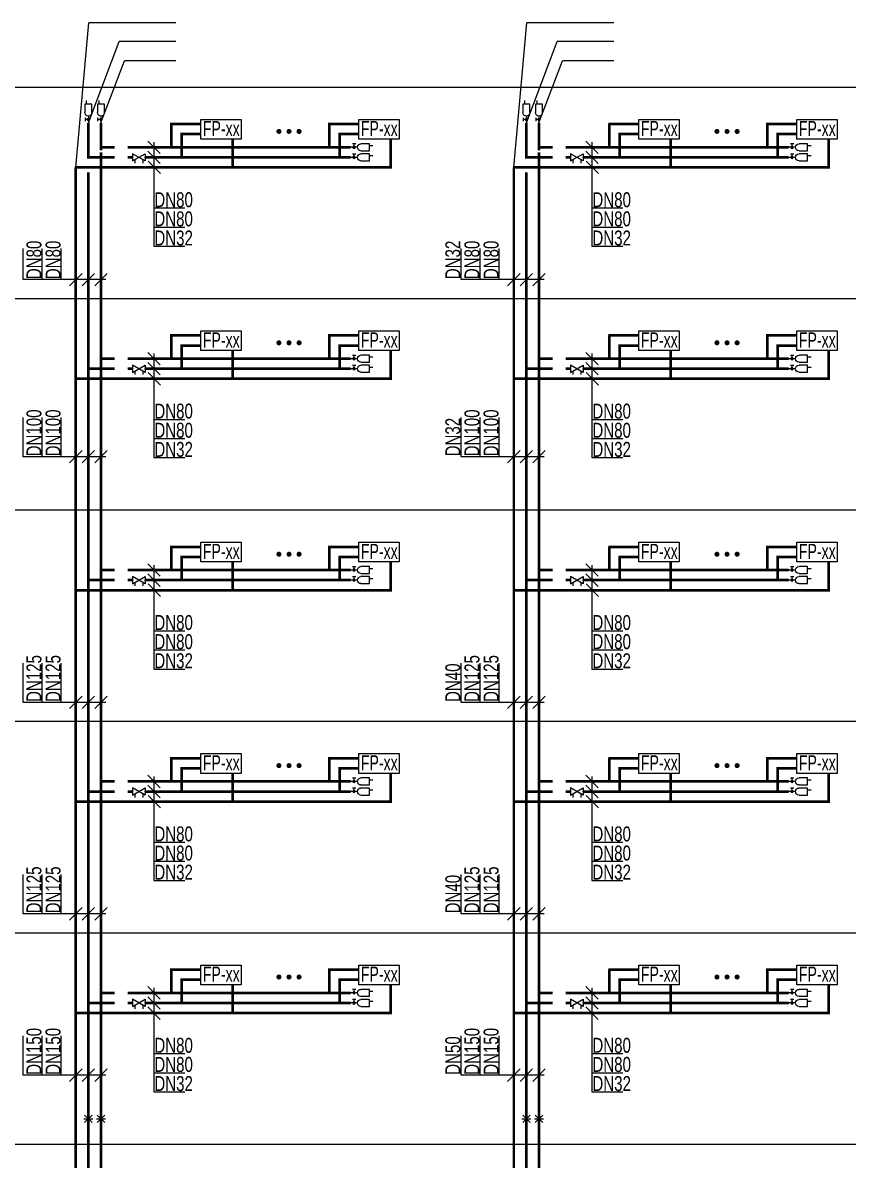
# Model space of a CAD drawing. Extents: x -777745 to 647905, y -207485 to 303235.
# Drawn here: x -344324 to -327929, y 25015 to 47615 of the extents above; entities that cross this region are included whole.
import ezdxf

# ---------------------------------------------------------------- set-up
doc = ezdxf.new("R2010")
doc.units = 0
doc.header["$LTSCALE"] = 1000
doc.linetypes.add('CENTER2', pattern=[1.125, 0.75, -0.125, 0.125, -0.125])
doc.linetypes.add('DASH', pattern=[0.35, 0.25, -0.1])
doc.layers.get('0').update_dxf_attribs({"linetype": 'CONTINUOUS'})
for name, color, linetype in [('DIM-空冷凝水', 3, 'CONTINUOUS'), ('DIM-空冷热供水', 3, 'CONTINUOUS'), ('EQ-风机盘管', 7, 'CONTINUOUS'), ('PIPE_DIM', 3, 'CONTINUOUS'), ('TEXT-风机盘管', 7, 'CONTINUOUS'), ('VALVE-空冷供水', 7, 'CONTINUOUS'), ('设备以及附件层', 7, 'CONTINUOUS')]:
    doc.layers.add(name, color=color, linetype=linetype)
for name, color, linetype, lineweight in [('H-DIM-空调', 7, 'CONTINUOUS', 20), ('H-KT-冷凝', 5, 'N_LINE', 35), ('H-KT-冷热供', 3, 'LRG_LINE', 35), ('H-KT-冷热回', 2, 'LRH_LINE', 35), ('H-KT-阀件', 7, 'CONTINUOUS', 20)]:
    doc.layers.add(name, color=color, linetype=linetype, lineweight=lineweight)
doc.styles.add('_THVAC_PIPEDN', font='ROS', dxfattribs={"width": 0.8, "height": 3.5, "bigfont": 'JD'})
doc.styles.add('HZF', font='ROS', dxfattribs={"width": 0.75, "bigfont": 'JD'})
doc.styles.add('KHZ', font='ROMANS', dxfattribs={"width": 0.7, "bigfont": 'HZTXT'})
doc.linetypes.add('LRG_LINE', pattern='A,1.5,-0.1,["LRG",KHZ,S=0.1,R=0,X=-0.1,Y=-0.05],-0.2', length=1.8)
doc.linetypes.add('LRH_LINE', pattern='A,1.5,-0.1,["LRH",KHZ,S=0.1,R=0,X=-0.1,Y=-0.05],-0.2', length=1.8)
doc.linetypes.add('N_LINE', pattern='A,1.5,-0.1,["N",KHZ,S=0.1,R=0,X=-0.1,Y=-0.05],-0.02', length=1.62)

# ---------------------------------------------------------------- blocks, each defined once
blk = doc.blocks.new('$VALVE$00000964')
h = blk.add_hatch(color=256)
h.paths.add_polyline_path([(15, 46, 0.414214), (0, 61), (0, 31, 0.414214)])
h.paths.add_polyline_path([(0, 61, 0.414214), (-15, 46, 0.414214), (0, 31)])
for p, q in [((-46, 138), (-46, 251)), ((-46, 251), (46, 251)), ((23, 251), (23, 297)), ((46, 251), (46, 138)), ((0, 92), (0, 0)), ((15, 46), (44, 46)), ((44, 68), (44, 24))]:
    blk.add_line(p, q)
blk.add_circle((0, 46), 14.7)
blk.add_arc((0, 138), 46.1, 180, 0)
blk.add_point((0, 0))
blk = doc.blocks.new('$VALVE$00000929')
blk.add_lwpolyline([(-125, -72), (125, 72), (125, -72), (-125, 72)], close=True)
for points in [[(-80, -46), (-80, -116)], [(80, -46), (80, -116)]]:
    blk.add_lwpolyline(points)
for p in [(-125, 0), (125, 0)]:
    blk.add_point(p)
blk = doc.blocks.new('$VALVE$00000780')
at = {"layer": '设备以及附件层'}
for points in [[(-37, -37), (37, 37)], [(37, -37), (-37, 37)], [(0, 45), (0, -45)]]:
    blk.add_lwpolyline(points, dxfattribs=at)

msp = doc.modelspace()

# ---------------------------------------------------------------- hatches: boundary and pattern name
at = {"layer": 'H-KT-冷凝', "linetype": 'CENTER2'}
for points in [[(-337016.8, 44740.6), (-336990.6, 44740.6), (-336990.6, 44714.4)], [(-337016.8, 44740.6), (-337016.8, 44714.4), (-336990.6, 44714.4)], [(-328316.8, 44740.6), (-328290.6, 44740.6), (-328290.6, 44714.4)], [(-328316.8, 44740.6), (-328316.8, 44714.4), (-328290.6, 44714.4)], [(-337016.8, 40540.6), (-336990.6, 40540.6), (-336990.6, 40514.4)], [(-337016.8, 40540.6), (-337016.8, 40514.4), (-336990.6, 40514.4)], [(-328316.8, 40540.6), (-328290.6, 40540.6), (-328290.6, 40514.4)], [(-328316.8, 40540.6), (-328316.8, 40514.4), (-328290.6, 40514.4)], [(-337016.8, 36340.6), (-336990.6, 36340.6), (-336990.6, 36314.4)], [(-337016.8, 36340.6), (-337016.8, 36314.4), (-336990.6, 36314.4)], [(-328316.8, 36340.6), (-328290.6, 36340.6), (-328290.6, 36314.4)], [(-328316.8, 36340.6), (-328316.8, 36314.4), (-328290.6, 36314.4)], [(-337016.8, 32140.6), (-336990.6, 32140.6), (-336990.6, 32114.4)], [(-337016.8, 32140.6), (-337016.8, 32114.4), (-336990.6, 32114.4)], [(-328316.8, 32140.6), (-328290.6, 32140.6), (-328290.6, 32114.4)], [(-328316.8, 32140.6), (-328316.8, 32114.4), (-328290.6, 32114.4)], [(-337016.8, 27940.6), (-336990.6, 27940.6), (-336990.6, 27914.4)], [(-337016.8, 27940.6), (-337016.8, 27914.4), (-336990.6, 27914.4)], [(-328316.8, 27940.6), (-328290.6, 27940.6), (-328290.6, 27914.4)], [(-328316.8, 27940.6), (-328316.8, 27914.4), (-328290.6, 27914.4)]]:
    msp.add_hatch(color=256, dxfattribs=at).paths.add_polyline_path(points)
at = {"layer": 'H-KT-冷热供', "linetype": 'Continuous'}
for points in [[(-341371.2, 45601.8), (-341397.4, 45601.8), (-341397.4, 45628)], [(-341371.2, 45601.8), (-341371.2, 45628), (-341397.4, 45628)], [(-338233.3, 45601.8), (-338259.6, 45601.8), (-338259.6, 45628)], [(-338233.3, 45601.8), (-338233.3, 45628), (-338259.6, 45628)], [(-332671.2, 45601.8), (-332697.4, 45601.8), (-332697.4, 45628)], [(-332671.2, 45601.8), (-332671.2, 45628), (-332697.4, 45628)], [(-329533.3, 45601.8), (-329559.6, 45601.8), (-329559.6, 45628)], [(-329533.3, 45601.8), (-329533.3, 45628), (-329559.6, 45628)], [(-342771.2, 45140.6), (-342771.2, 45114.4), (-342797.5, 45114.4)], [(-342771.2, 45140.6), (-342797.5, 45140.6), (-342797.5, 45114.4)], [(-334071.2, 45140.6), (-334071.2, 45114.4), (-334097.5, 45114.4)], [(-334071.2, 45140.6), (-334097.5, 45140.6), (-334097.5, 45114.4)], [(-341371.2, 41401.8), (-341397.4, 41401.8), (-341397.4, 41428)], [(-341371.2, 41401.8), (-341371.2, 41428), (-341397.4, 41428)], [(-338233.3, 41401.8), (-338259.6, 41401.8), (-338259.6, 41428)], [(-338233.3, 41401.8), (-338233.3, 41428), (-338259.6, 41428)], [(-332671.2, 41401.8), (-332697.4, 41401.8), (-332697.4, 41428)], [(-332671.2, 41401.8), (-332671.2, 41428), (-332697.4, 41428)], [(-329533.3, 41401.8), (-329559.6, 41401.8), (-329559.6, 41428)], [(-329533.3, 41401.8), (-329533.3, 41428), (-329559.6, 41428)], [(-341371.2, 37201.8), (-341397.4, 37201.8), (-341397.4, 37228)], [(-341371.2, 37201.8), (-341371.2, 37228), (-341397.4, 37228)], [(-338233.3, 37201.8), (-338259.6, 37201.8), (-338259.6, 37228)], [(-338233.3, 37201.8), (-338233.3, 37228), (-338259.6, 37228)], [(-332671.2, 37201.8), (-332697.4, 37201.8), (-332697.4, 37228)], [(-332671.2, 37201.8), (-332671.2, 37228), (-332697.4, 37228)], [(-329533.3, 37201.8), (-329559.6, 37201.8), (-329559.6, 37228)], [(-329533.3, 37201.8), (-329533.3, 37228), (-329559.6, 37228)], [(-341371.2, 33001.8), (-341397.4, 33001.8), (-341397.4, 33028)], [(-341371.2, 33001.8), (-341371.2, 33028), (-341397.4, 33028)], [(-338233.3, 33001.8), (-338259.6, 33001.8), (-338259.6, 33028)], [(-338233.3, 33001.8), (-338233.3, 33028), (-338259.6, 33028)], [(-332671.2, 33001.8), (-332697.4, 33001.8), (-332697.4, 33028)], [(-332671.2, 33001.8), (-332671.2, 33028), (-332697.4, 33028)], [(-329533.3, 33001.8), (-329559.6, 33001.8), (-329559.6, 33028)], [(-329533.3, 33001.8), (-329533.3, 33028), (-329559.6, 33028)], [(-341371.2, 28801.8), (-341397.4, 28801.8), (-341397.4, 28828)], [(-341371.2, 28801.8), (-341371.2, 28828), (-341397.4, 28828)], [(-338233.3, 28801.8), (-338259.6, 28801.8), (-338259.6, 28828)], [(-338233.3, 28801.8), (-338233.3, 28828), (-338259.6, 28828)], [(-332671.2, 28801.8), (-332697.4, 28801.8), (-332697.4, 28828)], [(-332671.2, 28801.8), (-332671.2, 28828), (-332697.4, 28828)], [(-329533.3, 28801.8), (-329559.6, 28801.8), (-329559.6, 28828)], [(-329533.3, 28801.8), (-329533.3, 28828), (-329559.6, 28828)]]:
    msp.add_hatch(color=256, dxfattribs=at).paths.add_polyline_path(points)
at = {"layer": 'H-KT-冷热回', "linetype": 'DASH'}
for points in [[(-341171.2, 45401.8), (-341197.4, 45401.8), (-341197.4, 45428)], [(-341171.2, 45401.8), (-341171.2, 45428), (-341197.4, 45428)], [(-338033.3, 45401.8), (-338059.6, 45401.8), (-338059.6, 45428)], [(-338033.3, 45401.8), (-338033.3, 45428), (-338059.6, 45428)], [(-332471.2, 45401.8), (-332497.4, 45401.8), (-332497.4, 45428)], [(-332471.2, 45401.8), (-332471.2, 45428), (-332497.4, 45428)], [(-329333.3, 45401.8), (-329359.6, 45401.8), (-329359.6, 45428)], [(-329333.3, 45401.8), (-329333.3, 45428), (-329359.6, 45428)], [(-343021.2, 44940.6), (-343047.5, 44940.6), (-343047.5, 44914.4)], [(-343021.2, 44940.6), (-343021.2, 44914.4), (-343047.5, 44914.4)], [(-334321.2, 44940.6), (-334347.5, 44940.6), (-334347.5, 44914.4)], [(-334321.2, 44940.6), (-334321.2, 44914.4), (-334347.5, 44914.4)], [(-341171.2, 41201.8), (-341197.4, 41201.8), (-341197.4, 41228)], [(-341171.2, 41201.8), (-341171.2, 41228), (-341197.4, 41228)], [(-338033.3, 41201.8), (-338059.6, 41201.8), (-338059.6, 41228)], [(-338033.3, 41201.8), (-338033.3, 41228), (-338059.6, 41228)], [(-332471.2, 41201.8), (-332497.4, 41201.8), (-332497.4, 41228)], [(-332471.2, 41201.8), (-332471.2, 41228), (-332497.4, 41228)], [(-329333.3, 41201.8), (-329359.6, 41201.8), (-329359.6, 41228)], [(-329333.3, 41201.8), (-329333.3, 41228), (-329359.6, 41228)], [(-341171.2, 37001.8), (-341197.4, 37001.8), (-341197.4, 37028)], [(-341171.2, 37001.8), (-341171.2, 37028), (-341197.4, 37028)], [(-338033.3, 37001.8), (-338059.6, 37001.8), (-338059.6, 37028)], [(-338033.3, 37001.8), (-338033.3, 37028), (-338059.6, 37028)], [(-332471.2, 37001.8), (-332497.4, 37001.8), (-332497.4, 37028)], [(-332471.2, 37001.8), (-332471.2, 37028), (-332497.4, 37028)], [(-329333.3, 37001.8), (-329359.6, 37001.8), (-329359.6, 37028)], [(-329333.3, 37001.8), (-329333.3, 37028), (-329359.6, 37028)], [(-341171.2, 32801.8), (-341197.4, 32801.8), (-341197.4, 32828)], [(-341171.2, 32801.8), (-341171.2, 32828), (-341197.4, 32828)], [(-338033.3, 32801.8), (-338059.6, 32801.8), (-338059.6, 32828)], [(-338033.3, 32801.8), (-338033.3, 32828), (-338059.6, 32828)], [(-332471.2, 32801.8), (-332497.4, 32801.8), (-332497.4, 32828)], [(-332471.2, 32801.8), (-332471.2, 32828), (-332497.4, 32828)], [(-329333.3, 32801.8), (-329359.6, 32801.8), (-329359.6, 32828)], [(-329333.3, 32801.8), (-329333.3, 32828), (-329359.6, 32828)], [(-341171.2, 28601.8), (-341197.4, 28601.8), (-341197.4, 28628)], [(-341171.2, 28601.8), (-341171.2, 28628), (-341197.4, 28628)], [(-338033.3, 28601.8), (-338059.6, 28601.8), (-338059.6, 28628)], [(-338033.3, 28601.8), (-338033.3, 28628), (-338059.6, 28628)], [(-332471.2, 28601.8), (-332497.4, 28601.8), (-332497.4, 28628)], [(-332471.2, 28601.8), (-332471.2, 28628), (-332497.4, 28628)], [(-329333.3, 28601.8), (-329359.6, 28601.8), (-329359.6, 28628)], [(-329333.3, 28601.8), (-329333.3, 28628), (-329359.6, 28628)]]:
    msp.add_hatch(color=256, dxfattribs=at).paths.add_polyline_path(points)

# ---------------------------------------------------------------- linework, layer by layer
for p, q in [((-358042.6, 46335.7), (-285402.2, 46335.7)), ((-358042.6, 42135.7), (-285402.2, 42135.7)), ((-358042.6, 37935.7), (-285402.2, 37935.7)), ((-358042.6, 33735.7), (-285402.2, 33735.7)), ((-358042.6, 29535.7), (-285402.2, 29535.7)), ((-358042.6, 25335.7), (-285402.2, 25335.7))]:
    msp.add_line(p, q)
at = {"const_width": 50}
for points in [[(-339261.4, 45455.5, 1), (-339211.4, 45455.5, 1)], [(-339061.4, 45455.5, 1), (-339011.4, 45455.5, 1)], [(-338861.4, 45455.5, 1), (-338811.4, 45455.5, 1)], [(-330561.4, 45455.5, 1), (-330511.4, 45455.5, 1)], [(-330361.4, 45455.5, 1), (-330311.4, 45455.5, 1)], [(-330161.4, 45455.5, 1), (-330111.4, 45455.5, 1)], [(-339261.4, 41255.5, 1), (-339211.4, 41255.5, 1)], [(-339061.4, 41255.5, 1), (-339011.4, 41255.5, 1)], [(-338861.4, 41255.5, 1), (-338811.4, 41255.5, 1)], [(-330561.4, 41255.5, 1), (-330511.4, 41255.5, 1)], [(-330361.4, 41255.5, 1), (-330311.4, 41255.5, 1)], [(-330161.4, 41255.5, 1), (-330111.4, 41255.5, 1)], [(-339261.4, 37055.5, 1), (-339211.4, 37055.5, 1)], [(-339061.4, 37055.5, 1), (-339011.4, 37055.5, 1)], [(-338861.4, 37055.5, 1), (-338811.4, 37055.5, 1)], [(-330561.4, 37055.5, 1), (-330511.4, 37055.5, 1)], [(-330361.4, 37055.5, 1), (-330311.4, 37055.5, 1)], [(-330161.4, 37055.5, 1), (-330111.4, 37055.5, 1)], [(-339261.4, 32855.5, 1), (-339211.4, 32855.5, 1)], [(-339061.4, 32855.5, 1), (-339011.4, 32855.5, 1)], [(-338861.4, 32855.5, 1), (-338811.4, 32855.5, 1)], [(-330561.4, 32855.5, 1), (-330511.4, 32855.5, 1)], [(-330361.4, 32855.5, 1), (-330311.4, 32855.5, 1)], [(-330161.4, 32855.5, 1), (-330111.4, 32855.5, 1)], [(-339261.4, 28655.5, 1), (-339211.4, 28655.5, 1)], [(-339061.4, 28655.5, 1), (-339011.4, 28655.5, 1)], [(-338861.4, 28655.5, 1), (-338811.4, 28655.5, 1)], [(-330561.4, 28655.5, 1), (-330511.4, 28655.5, 1)], [(-330361.4, 28655.5, 1), (-330311.4, 28655.5, 1)], [(-330161.4, 28655.5, 1), (-330111.4, 28655.5, 1)]]:
    msp.add_lwpolyline(points, format="xyb", close=True, dxfattribs=at)
at = {"layer": 'DIM-空冷凝水'}
for p, q in [((-343021.2, 45623.3), (-342410, 47241.7)), ((-334321.2, 45623.3), (-333710, 47241.7)), ((-342771.2, 45623.3), (-342304.2, 46860.1)), ((-334071.2, 45623.3), (-333604.2, 46860.1))]:
    msp.add_line(p, q, dxfattribs=at)
at = {"layer": 'DIM-空冷热供水'}
for p, q in [((-341284.4, 46860.1), (-342304.2, 46860.1)), ((-332584.4, 46860.1), (-333604.2, 46860.1))]:
    msp.add_line(p, q, dxfattribs=at)
at = {"layer": 'EQ-风机盘管', "color": 4}
for points in [[(-340785.3, 45693.9), (-339985.1, 45693.9), (-339985.1, 45301.8), (-340785.3, 45301.8)], [(-337647.4, 45693.9), (-336847.3, 45693.9), (-336847.3, 45301.8), (-337647.4, 45301.8)], [(-332085.3, 45693.9), (-331285.1, 45693.9), (-331285.1, 45301.8), (-332085.3, 45301.8)], [(-328947.4, 45693.9), (-328147.3, 45693.9), (-328147.3, 45301.8), (-328947.4, 45301.8)], [(-340785.3, 41493.9), (-339985.1, 41493.9), (-339985.1, 41101.8), (-340785.3, 41101.8)], [(-337647.4, 41493.9), (-336847.3, 41493.9), (-336847.3, 41101.8), (-337647.4, 41101.8)], [(-332085.3, 41493.9), (-331285.1, 41493.9), (-331285.1, 41101.8), (-332085.3, 41101.8)], [(-328947.4, 41493.9), (-328147.3, 41493.9), (-328147.3, 41101.8), (-328947.4, 41101.8)], [(-340785.3, 37293.9), (-339985.1, 37293.9), (-339985.1, 36901.8), (-340785.3, 36901.8)], [(-337647.4, 37293.9), (-336847.3, 37293.9), (-336847.3, 36901.8), (-337647.4, 36901.8)], [(-332085.3, 37293.9), (-331285.1, 37293.9), (-331285.1, 36901.8), (-332085.3, 36901.8)], [(-328947.4, 37293.9), (-328147.3, 37293.9), (-328147.3, 36901.8), (-328947.4, 36901.8)], [(-340785.3, 33093.9), (-339985.1, 33093.9), (-339985.1, 32701.8), (-340785.3, 32701.8)], [(-337647.4, 33093.9), (-336847.3, 33093.9), (-336847.3, 32701.8), (-337647.4, 32701.8)], [(-332085.3, 33093.9), (-331285.1, 33093.9), (-331285.1, 32701.8), (-332085.3, 32701.8)], [(-328947.4, 33093.9), (-328147.3, 33093.9), (-328147.3, 32701.8), (-328947.4, 32701.8)], [(-340785.3, 28893.9), (-339985.1, 28893.9), (-339985.1, 28501.8), (-340785.3, 28501.8)], [(-337647.4, 28893.9), (-336847.3, 28893.9), (-336847.3, 28501.8), (-337647.4, 28501.8)], [(-332085.3, 28893.9), (-331285.1, 28893.9), (-331285.1, 28501.8), (-332085.3, 28501.8)], [(-328947.4, 28893.9), (-328147.3, 28893.9), (-328147.3, 28501.8), (-328947.4, 28501.8)]]:
    msp.add_lwpolyline(points, close=True, dxfattribs=at)
at = {"layer": 'H-DIM-空调'}
for p, q in [((-341842.4, 45264.4), (-341594.9, 45016.9)), ((-341718.6, 45240.6), (-341718.6, 43634.8)), ((-333142.4, 45264.4), (-332894.9, 45016.9)), ((-333018.6, 45240.6), (-333018.6, 43634.8)), ((-341842.4, 45064.4), (-341594.9, 44816.9)), ((-333142.4, 45064.4), (-332894.9, 44816.9)), ((-341836.7, 44864.4), (-341589.2, 44616.9)), ((-333136.7, 44864.4), (-332889.2, 44616.9)), ((-341718.6, 43934.8), (-341103.1, 43934.8)), ((-341718.6, 43934.8), (-341718.6, 43174.8)), ((-333018.6, 43934.8), (-332403.1, 43934.8)), ((-333018.6, 43934.8), (-333018.6, 43174.8)), ((-341718.6, 43554.8), (-341103.1, 43554.8)), ((-333018.6, 43554.8), (-332403.1, 43554.8)), ((-341718.6, 43174.8), (-341103.1, 43174.8)), ((-333018.6, 43174.8), (-332403.1, 43174.8)), ((-344319.1, 42511.8), (-344319.1, 43127.3)), ((-343939.1, 42511.8), (-343939.1, 43127.3)), ((-343559.1, 42511.8), (-343559.1, 43127.3)), ((-335619.1, 42511.8), (-335619.1, 43127.3)), ((-335239.1, 42511.8), (-335239.1, 43127.3)), ((-334859.1, 42511.8), (-334859.1, 43127.3)), ((-343559.1, 42511.8), (-344319.1, 42511.8)), ((-342671.2, 42511.8), (-343559.1, 42511.8)), ((-343395, 42388.1), (-343147.5, 42635.6)), ((-343145, 42388.1), (-342897.5, 42635.6)), ((-342895, 42388.1), (-342647.5, 42635.6)), ((-334859.1, 42511.8), (-335619.1, 42511.8)), ((-333971.2, 42511.8), (-334859.1, 42511.8)), ((-334695, 42388.1), (-334447.5, 42635.6)), ((-334445, 42388.1), (-334197.5, 42635.6)), ((-334195, 42388.1), (-333947.5, 42635.6)), ((-341842.4, 41064.4), (-341594.9, 40816.9)), ((-341718.6, 41040.6), (-341718.6, 39434.8)), ((-333142.4, 41064.4), (-332894.9, 40816.9)), ((-333018.6, 41040.6), (-333018.6, 39434.8)), ((-341842.4, 40864.4), (-341594.9, 40616.9)), ((-333142.4, 40864.4), (-332894.9, 40616.9)), ((-341836.7, 40664.4), (-341589.2, 40416.9)), ((-333136.7, 40664.4), (-332889.2, 40416.9)), ((-344319.1, 38991.8), (-344319.1, 39772.5)), ((-343939.1, 38991.8), (-343939.1, 39772.5)), ((-343559.1, 38991.8), (-343559.1, 39772.5)), ((-341718.6, 39734.8), (-341103.1, 39734.8)), ((-341718.6, 39734.8), (-341718.6, 38974.8)), ((-335619.1, 38991.8), (-335619.1, 39772.5)), ((-335239.1, 38991.8), (-335239.1, 39772.5)), ((-334859.1, 38991.8), (-334859.1, 39772.5)), ((-333018.6, 39734.8), (-332403.1, 39734.8)), ((-333018.6, 39734.8), (-333018.6, 38974.8)), ((-341718.6, 39354.8), (-341103.1, 39354.8)), ((-333018.6, 39354.8), (-332403.1, 39354.8)), ((-343395, 38868.1), (-343147.5, 39115.6)), ((-343145, 38868.1), (-342897.5, 39115.6)), ((-342895, 38868.1), (-342647.5, 39115.6)), ((-334695, 38868.1), (-334447.5, 39115.6)), ((-334445, 38868.1), (-334197.5, 39115.6)), ((-334195, 38868.1), (-333947.5, 39115.6)), ((-343559.1, 38991.8), (-344319.1, 38991.8)), ((-342671.2, 38991.8), (-343559.1, 38991.8)), ((-341718.6, 38974.8), (-341103.1, 38974.8)), ((-334859.1, 38991.8), (-335619.1, 38991.8)), ((-333971.2, 38991.8), (-334859.1, 38991.8)), ((-333018.6, 38974.8), (-332403.1, 38974.8)), ((-341842.4, 36864.4), (-341594.9, 36616.9)), ((-341718.6, 36840.6), (-341718.6, 35234.8)), ((-333142.4, 36864.4), (-332894.9, 36616.9)), ((-333018.6, 36840.6), (-333018.6, 35234.8)), ((-341842.4, 36664.4), (-341594.9, 36416.9)), ((-333142.4, 36664.4), (-332894.9, 36416.9)), ((-341836.7, 36464.4), (-341589.2, 36216.9)), ((-333136.7, 36464.4), (-332889.2, 36216.9)), ((-341718.6, 35534.8), (-341103.1, 35534.8)), ((-341718.6, 35534.8), (-341718.6, 34774.8)), ((-333018.6, 35534.8), (-332403.1, 35534.8)), ((-333018.6, 35534.8), (-333018.6, 34774.8)), ((-341718.6, 35154.8), (-341103.1, 35154.8)), ((-333018.6, 35154.8), (-332403.1, 35154.8)), ((-344319.1, 34111.8), (-344319.1, 34892.5)), ((-343939.1, 34111.8), (-343939.1, 34892.5)), ((-343559.1, 34111.8), (-343559.1, 34892.5)), ((-335619.1, 34111.8), (-335619.1, 34892.5)), ((-335239.1, 34111.8), (-335239.1, 34892.5)), ((-334859.1, 34111.8), (-334859.1, 34892.5)), ((-341718.6, 34774.8), (-341103.1, 34774.8)), ((-333018.6, 34774.8), (-332403.1, 34774.8)), ((-343395, 33988.1), (-343147.5, 34235.6)), ((-343145, 33988.1), (-342897.5, 34235.6)), ((-342895, 33988.1), (-342647.5, 34235.6)), ((-334695, 33988.1), (-334447.5, 34235.6)), ((-334445, 33988.1), (-334197.5, 34235.6)), ((-334195, 33988.1), (-333947.5, 34235.6)), ((-343559.1, 34111.8), (-344319.1, 34111.8)), ((-342671.2, 34111.8), (-343559.1, 34111.8)), ((-334859.1, 34111.8), (-335619.1, 34111.8)), ((-333971.2, 34111.8), (-334859.1, 34111.8)), ((-341842.4, 32664.4), (-341594.9, 32416.9)), ((-341718.6, 32640.6), (-341718.6, 31034.8)), ((-333142.4, 32664.4), (-332894.9, 32416.9)), ((-333018.6, 32640.6), (-333018.6, 31034.8)), ((-341842.4, 32464.4), (-341594.9, 32216.9)), ((-333142.4, 32464.4), (-332894.9, 32216.9)), ((-341836.7, 32264.4), (-341589.2, 32016.9)), ((-333136.7, 32264.4), (-332889.2, 32016.9)), ((-341718.6, 31334.8), (-341103.1, 31334.8)), ((-341718.6, 31334.8), (-341718.6, 30574.8)), ((-333018.6, 31334.8), (-332403.1, 31334.8)), ((-333018.6, 31334.8), (-333018.6, 30574.8)), ((-341718.6, 30954.8), (-341103.1, 30954.8)), ((-333018.6, 30954.8), (-332403.1, 30954.8)), ((-344319.1, 29911.8), (-344319.1, 30692.5)), ((-343939.1, 29911.8), (-343939.1, 30692.5)), ((-343559.1, 29911.8), (-343559.1, 30692.5)), ((-341718.6, 30574.8), (-341103.1, 30574.8)), ((-335619.1, 29911.8), (-335619.1, 30692.5)), ((-335239.1, 29911.8), (-335239.1, 30692.5)), ((-334859.1, 29911.8), (-334859.1, 30692.5)), ((-333018.6, 30574.8), (-332403.1, 30574.8)), ((-343559.1, 29911.8), (-344319.1, 29911.8)), ((-342671.2, 29911.8), (-343559.1, 29911.8)), ((-343395, 29788.1), (-343147.5, 30035.6)), ((-343145, 29788.1), (-342897.5, 30035.6)), ((-342895, 29788.1), (-342647.5, 30035.6)), ((-334859.1, 29911.8), (-335619.1, 29911.8)), ((-333971.2, 29911.8), (-334859.1, 29911.8)), ((-334695, 29788.1), (-334447.5, 30035.6)), ((-334445, 29788.1), (-334197.5, 30035.6)), ((-334195, 29788.1), (-333947.5, 30035.6)), ((-341842.4, 28464.4), (-341594.9, 28216.9)), ((-341842.4, 28264.4), (-341594.9, 28016.9)), ((-341718.6, 28440.6), (-341718.6, 26834.8)), ((-333142.4, 28464.4), (-332894.9, 28216.9)), ((-333142.4, 28264.4), (-332894.9, 28016.9)), ((-333018.6, 28440.6), (-333018.6, 26834.8)), ((-341842.4, 28061.6), (-341594.9, 27814.1)), ((-333142.4, 28061.6), (-332894.9, 27814.1)), ((-344319.1, 26704.7), (-344319.1, 27485.4)), ((-343939.1, 26704.7), (-343939.1, 27485.4)), ((-343559.1, 26704.7), (-343559.1, 27485.4)), ((-335619.1, 26704.7), (-335619.1, 27485.4)), ((-335239.1, 26704.7), (-335239.1, 27485.4)), ((-334859.1, 26704.7), (-334859.1, 27485.4)), ((-341718.6, 27134.8), (-341103.1, 27134.8)), ((-341718.6, 27134.8), (-341718.6, 26374.8)), ((-333018.6, 27134.8), (-332403.1, 27134.8)), ((-333018.6, 27134.8), (-333018.6, 26374.8)), ((-343559.1, 26704.7), (-344319.1, 26704.7)), ((-342671.2, 26704.7), (-343559.1, 26704.7)), ((-343395, 26580.9), (-343147.5, 26828.4)), ((-343145, 26580.9), (-342897.5, 26828.4)), ((-342895, 26580.9), (-342647.5, 26828.4)), ((-341718.6, 26754.8), (-341103.1, 26754.8)), ((-334859.1, 26704.7), (-335619.1, 26704.7)), ((-333971.2, 26704.7), (-334859.1, 26704.7)), ((-334695, 26580.9), (-334447.5, 26828.4)), ((-334445, 26580.9), (-334197.5, 26828.4)), ((-334195, 26580.9), (-333947.5, 26828.4)), ((-333018.6, 26754.8), (-332403.1, 26754.8)), ((-341718.6, 26374.8), (-341103.1, 26374.8)), ((-333018.6, 26374.8), (-332403.1, 26374.8))]:
    msp.add_line(p, q, dxfattribs=at)
at = {"layer": 'H-KT-冷凝', "linetype": 'CENTER2', "ltscale": 1.5, "const_width": 52.5}
for points in [[(-340154.7, 44740.6), (-340154.7, 45301.8)], [(-337016.8, 44740.6), (-337016.8, 45301.8)], [(-331454.7, 44740.6), (-331454.7, 45301.8)], [(-328316.8, 44740.6), (-328316.8, 45301.8)], [(-343271.2, 44740.6), (-340154.7, 44740.6)], [(-343271.2, 40040.6), (-343271.2, 44740.6)], [(-340154.7, 44740.6), (-337016.8, 44740.6)], [(-334571.2, 44740.6), (-331454.7, 44740.6)], [(-334571.2, 40040.6), (-334571.2, 44740.6)], [(-331454.7, 44740.6), (-328316.8, 44740.6)], [(-340154.7, 40540.6), (-340154.7, 41101.8)], [(-337016.8, 40540.6), (-337016.8, 41101.8)], [(-331454.7, 40540.6), (-331454.7, 41101.8)], [(-328316.8, 40540.6), (-328316.8, 41101.8)], [(-343271.2, 40540.6), (-340154.7, 40540.6)], [(-340154.7, 40540.6), (-337016.8, 40540.6)], [(-334571.2, 40540.6), (-331454.7, 40540.6)], [(-331454.7, 40540.6), (-328316.8, 40540.6)], [(-343271.2, 35840.6), (-343271.2, 40040.6)], [(-334571.2, 35840.6), (-334571.2, 40040.6)], [(-340154.7, 36340.6), (-340154.7, 36901.8)], [(-337016.8, 36340.6), (-337016.8, 36901.8)], [(-331454.7, 36340.6), (-331454.7, 36901.8)], [(-328316.8, 36340.6), (-328316.8, 36901.8)], [(-343271.2, 36340.6), (-340154.7, 36340.6)], [(-340154.7, 36340.6), (-337016.8, 36340.6)], [(-334571.2, 36340.6), (-331454.7, 36340.6)], [(-331454.7, 36340.6), (-328316.8, 36340.6)], [(-343271.2, 31640.6), (-343271.2, 35840.6)], [(-334571.2, 31640.6), (-334571.2, 35840.6)], [(-340154.7, 32140.6), (-340154.7, 32701.8)], [(-337016.8, 32140.6), (-337016.8, 32701.8)], [(-331454.7, 32140.6), (-331454.7, 32701.8)], [(-328316.8, 32140.6), (-328316.8, 32701.8)], [(-343271.2, 32140.6), (-340154.7, 32140.6)], [(-340154.7, 32140.6), (-337016.8, 32140.6)], [(-334571.2, 32140.6), (-331454.7, 32140.6)], [(-331454.7, 32140.6), (-328316.8, 32140.6)], [(-343271.2, 27440.6), (-343271.2, 31640.6)], [(-334571.2, 27440.6), (-334571.2, 31640.6)], [(-340154.7, 27940.6), (-340154.7, 28501.8)], [(-337016.8, 27940.6), (-337016.8, 28501.8)], [(-331454.7, 27940.6), (-331454.7, 28501.8)], [(-328316.8, 27940.6), (-328316.8, 28501.8)], [(-343271.2, 27940.6), (-340154.7, 27940.6)], [(-340154.7, 27940.6), (-337016.8, 27940.6)], [(-334571.2, 27940.6), (-331454.7, 27940.6)], [(-331454.7, 27940.6), (-328316.8, 27940.6)], [(-343271.2, 23240.6), (-343271.2, 27440.6)], [(-334571.2, 23240.6), (-334571.2, 27440.6)]]:
    msp.add_lwpolyline(points, dxfattribs=at)
at = {"layer": 'H-KT-冷热供', "linetype": 'Continuous', "ltscale": 1.5, "const_width": 52.5}
for points in [[(-342771.2, 45083.3), (-342771.2, 45623.3)], [(-341371.2, 45140.6), (-341371.2, 45601.8)], [(-341371.2, 45601.8), (-340785.3, 45601.8)], [(-338233.3, 45140.6), (-338233.3, 45601.8)], [(-338233.3, 45601.8), (-337647.4, 45601.8)], [(-334071.2, 45083.3), (-334071.2, 45623.3)], [(-332671.2, 45140.6), (-332671.2, 45601.8)], [(-332671.2, 45601.8), (-332085.3, 45601.8)], [(-329533.3, 45140.6), (-329533.3, 45601.8)], [(-329533.3, 45601.8), (-328947.4, 45601.8)], [(-342771.2, 45140.6), (-342499.2, 45140.6)], [(-342771.2, 45140.6), (-342771.2, 45083.3)], [(-342771.2, 40940.6), (-342771.2, 45040.6)], [(-342243.2, 45140.6), (-341371.2, 45140.6)], [(-341371.2, 45140.6), (-338233.3, 45140.6)], [(-338233.3, 45140.6), (-337814.2, 45140.6)], [(-334071.2, 45140.6), (-333799.2, 45140.6)], [(-334071.2, 45140.6), (-334071.2, 45083.3)], [(-334071.2, 40940.6), (-334071.2, 45040.6)], [(-333543.2, 45140.6), (-332671.2, 45140.6)], [(-332671.2, 45140.6), (-329533.3, 45140.6)], [(-329533.3, 45140.6), (-329114.2, 45140.6)], [(-341371.2, 40940.6), (-341371.2, 41401.8)], [(-341371.2, 41401.8), (-340785.3, 41401.8)], [(-338233.3, 40940.6), (-338233.3, 41401.8)], [(-338233.3, 41401.8), (-337647.4, 41401.8)], [(-332671.2, 40940.6), (-332671.2, 41401.8)], [(-332671.2, 41401.8), (-332085.3, 41401.8)], [(-329533.3, 40940.6), (-329533.3, 41401.8)], [(-329533.3, 41401.8), (-328947.4, 41401.8)], [(-342771.2, 36440.6), (-342771.2, 40940.6)], [(-342771.2, 40940.6), (-342499.2, 40940.6)], [(-342243.2, 40940.6), (-341371.2, 40940.6)], [(-341371.2, 40940.6), (-338233.3, 40940.6)], [(-338233.3, 40940.6), (-337814.2, 40940.6)], [(-334071.2, 36440.6), (-334071.2, 40940.6)], [(-334071.2, 40940.6), (-333799.2, 40940.6)], [(-333543.2, 40940.6), (-332671.2, 40940.6)], [(-332671.2, 40940.6), (-329533.3, 40940.6)], [(-329533.3, 40940.6), (-329114.2, 40940.6)], [(-341371.2, 36740.6), (-341371.2, 37201.8)], [(-341371.2, 37201.8), (-340785.3, 37201.8)], [(-338233.3, 36740.6), (-338233.3, 37201.8)], [(-338233.3, 37201.8), (-337647.4, 37201.8)], [(-332671.2, 36740.6), (-332671.2, 37201.8)], [(-332671.2, 37201.8), (-332085.3, 37201.8)], [(-329533.3, 36740.6), (-329533.3, 37201.8)], [(-329533.3, 37201.8), (-328947.4, 37201.8)], [(-342771.2, 36740.6), (-342499.2, 36740.6)], [(-342243.2, 36740.6), (-341371.2, 36740.6)], [(-341371.2, 36740.6), (-338233.3, 36740.6)], [(-338233.3, 36740.6), (-337814.2, 36740.6)], [(-334071.2, 36740.6), (-333799.2, 36740.6)], [(-333543.2, 36740.6), (-332671.2, 36740.6)], [(-332671.2, 36740.6), (-329533.3, 36740.6)], [(-329533.3, 36740.6), (-329114.2, 36740.6)], [(-342771.2, 32540.6), (-342771.2, 36440.6)], [(-334071.2, 32540.6), (-334071.2, 36440.6)], [(-341371.2, 32540.6), (-341371.2, 33001.8)], [(-341371.2, 33001.8), (-340785.3, 33001.8)], [(-338233.3, 32540.6), (-338233.3, 33001.8)], [(-338233.3, 33001.8), (-337647.4, 33001.8)], [(-332671.2, 32540.6), (-332671.2, 33001.8)], [(-332671.2, 33001.8), (-332085.3, 33001.8)], [(-329533.3, 32540.6), (-329533.3, 33001.8)], [(-329533.3, 33001.8), (-328947.4, 33001.8)], [(-342771.2, 28040.6), (-342771.2, 32540.6)], [(-342771.2, 32540.6), (-342499.2, 32540.6)], [(-342243.2, 32540.6), (-341371.2, 32540.6)], [(-341371.2, 32540.6), (-338233.3, 32540.6)], [(-338233.3, 32540.6), (-337814.2, 32540.6)], [(-334071.2, 28040.6), (-334071.2, 32540.6)], [(-334071.2, 32540.6), (-333799.2, 32540.6)], [(-333543.2, 32540.6), (-332671.2, 32540.6)], [(-332671.2, 32540.6), (-329533.3, 32540.6)], [(-329533.3, 32540.6), (-329114.2, 32540.6)], [(-341371.2, 28340.6), (-341371.2, 28801.8)], [(-341371.2, 28801.8), (-340785.3, 28801.8)], [(-338233.3, 28340.6), (-338233.3, 28801.8)], [(-338233.3, 28801.8), (-337647.4, 28801.8)], [(-332671.2, 28340.6), (-332671.2, 28801.8)], [(-332671.2, 28801.8), (-332085.3, 28801.8)], [(-329533.3, 28340.6), (-329533.3, 28801.8)], [(-329533.3, 28801.8), (-328947.4, 28801.8)], [(-342771.2, 28340.6), (-342499.2, 28340.6)], [(-342243.2, 28340.6), (-341371.2, 28340.6)], [(-341371.2, 28340.6), (-338233.3, 28340.6)], [(-338233.3, 28340.6), (-337814.2, 28340.6)], [(-334071.2, 28340.6), (-333799.2, 28340.6)], [(-333543.2, 28340.6), (-332671.2, 28340.6)], [(-332671.2, 28340.6), (-329533.3, 28340.6)], [(-329533.3, 28340.6), (-329114.2, 28340.6)], [(-342771.2, 23840.6), (-342771.2, 28040.6)], [(-334071.2, 23840.6), (-334071.2, 28040.6)]]:
    msp.add_lwpolyline(points, dxfattribs=at)
at = {"layer": 'H-KT-冷热回', "linetype": 'DASH', "ltscale": 1.5, "const_width": 52.5}
for points in [[(-343021.2, 44940.6), (-343021.2, 45623.3)], [(-341171.2, 44940.6), (-341171.2, 45401.8)], [(-341171.2, 45401.8), (-340785.3, 45401.8)], [(-338033.3, 44940.6), (-338033.3, 45401.8)], [(-338033.3, 45401.8), (-337647.4, 45401.8)], [(-334321.2, 44940.6), (-334321.2, 45623.3)], [(-332471.2, 44940.6), (-332471.2, 45401.8)], [(-332471.2, 45401.8), (-332085.3, 45401.8)], [(-329333.3, 44940.6), (-329333.3, 45401.8)], [(-329333.3, 45401.8), (-328947.4, 45401.8)], [(-343021.2, 44940.6), (-342499.2, 44940.6)], [(-342243.2, 44940.6), (-342146.4, 44940.6)], [(-341896, 44940.6), (-341171.2, 44940.6)], [(-341171.2, 44940.6), (-338033.3, 44940.6)], [(-338033.3, 44940.6), (-337814.2, 44940.6)], [(-334321.2, 44940.6), (-333799.2, 44940.6)], [(-333543.2, 44940.6), (-333446.4, 44940.6)], [(-333196, 44940.6), (-332471.2, 44940.6)], [(-332471.2, 44940.6), (-329333.3, 44940.6)], [(-329333.3, 44940.6), (-329114.2, 44940.6)], [(-343021.2, 40240.6), (-343021.2, 44640.6)], [(-334321.2, 40240.6), (-334321.2, 44640.6)], [(-341171.2, 40740.6), (-341171.2, 41201.8)], [(-341171.2, 41201.8), (-340785.3, 41201.8)], [(-338033.3, 40740.6), (-338033.3, 41201.8)], [(-338033.3, 41201.8), (-337647.4, 41201.8)], [(-332471.2, 40740.6), (-332471.2, 41201.8)], [(-332471.2, 41201.8), (-332085.3, 41201.8)], [(-329333.3, 40740.6), (-329333.3, 41201.8)], [(-329333.3, 41201.8), (-328947.4, 41201.8)], [(-343021.2, 40740.6), (-342499.2, 40740.6)], [(-342243.2, 40740.6), (-342146.4, 40740.6)], [(-341896, 40740.6), (-341171.2, 40740.6)], [(-341171.2, 40740.6), (-338033.3, 40740.6)], [(-338033.3, 40740.6), (-337814.2, 40740.6)], [(-334321.2, 40740.6), (-333799.2, 40740.6)], [(-333543.2, 40740.6), (-333446.4, 40740.6)], [(-333196, 40740.6), (-332471.2, 40740.6)], [(-332471.2, 40740.6), (-329333.3, 40740.6)], [(-329333.3, 40740.6), (-329114.2, 40740.6)], [(-343021.2, 36040.6), (-343021.2, 40240.6)], [(-334321.2, 36040.6), (-334321.2, 40240.6)], [(-341171.2, 36540.6), (-341171.2, 37001.8)], [(-341171.2, 37001.8), (-340785.3, 37001.8)], [(-338033.3, 36540.6), (-338033.3, 37001.8)], [(-338033.3, 37001.8), (-337647.4, 37001.8)], [(-332471.2, 36540.6), (-332471.2, 37001.8)], [(-332471.2, 37001.8), (-332085.3, 37001.8)], [(-329333.3, 36540.6), (-329333.3, 37001.8)], [(-329333.3, 37001.8), (-328947.4, 37001.8)], [(-343021.2, 36540.6), (-342499.2, 36540.6)], [(-342243.2, 36540.6), (-342146.4, 36540.6)], [(-341896, 36540.6), (-341171.2, 36540.6)], [(-341171.2, 36540.6), (-338033.3, 36540.6)], [(-338033.3, 36540.6), (-337814.2, 36540.6)], [(-334321.2, 36540.6), (-333799.2, 36540.6)], [(-333543.2, 36540.6), (-333446.4, 36540.6)], [(-333196, 36540.6), (-332471.2, 36540.6)], [(-332471.2, 36540.6), (-329333.3, 36540.6)], [(-329333.3, 36540.6), (-329114.2, 36540.6)], [(-343021.2, 32140.6), (-343021.2, 36040.6)], [(-334321.2, 32140.6), (-334321.2, 36040.6)], [(-341171.2, 32340.6), (-341171.2, 32801.8)], [(-341171.2, 32801.8), (-340785.3, 32801.8)], [(-338033.3, 32340.6), (-338033.3, 32801.8)], [(-338033.3, 32801.8), (-337647.4, 32801.8)], [(-332471.2, 32340.6), (-332471.2, 32801.8)], [(-332471.2, 32801.8), (-332085.3, 32801.8)], [(-329333.3, 32340.6), (-329333.3, 32801.8)], [(-329333.3, 32801.8), (-328947.4, 32801.8)], [(-343021.2, 32340.6), (-342499.2, 32340.6)], [(-342243.2, 32340.6), (-342146.4, 32340.6)], [(-341896, 32340.6), (-341171.2, 32340.6)], [(-341171.2, 32340.6), (-338033.3, 32340.6)], [(-338033.3, 32340.6), (-337814.2, 32340.6)], [(-334321.2, 32340.6), (-333799.2, 32340.6)], [(-333543.2, 32340.6), (-333446.4, 32340.6)], [(-333196, 32340.6), (-332471.2, 32340.6)], [(-332471.2, 32340.6), (-329333.3, 32340.6)], [(-329333.3, 32340.6), (-329114.2, 32340.6)], [(-343021.2, 27640.6), (-343021.2, 32140.6)], [(-334321.2, 27640.6), (-334321.2, 32140.6)], [(-341171.2, 28140.6), (-341171.2, 28601.8)], [(-341171.2, 28601.8), (-340785.3, 28601.8)], [(-338033.3, 28140.6), (-338033.3, 28601.8)], [(-338033.3, 28601.8), (-337647.4, 28601.8)], [(-332471.2, 28140.6), (-332471.2, 28601.8)], [(-332471.2, 28601.8), (-332085.3, 28601.8)], [(-329333.3, 28140.6), (-329333.3, 28601.8)], [(-329333.3, 28601.8), (-328947.4, 28601.8)], [(-343021.2, 28140.6), (-342499.2, 28140.6)], [(-342243.2, 28140.6), (-342146.4, 28140.6)], [(-341896, 28140.6), (-341171.2, 28140.6)], [(-341171.2, 28140.6), (-338033.3, 28140.6)], [(-338033.3, 28140.6), (-337814.2, 28140.6)], [(-334321.2, 28140.6), (-333799.2, 28140.6)], [(-333543.2, 28140.6), (-333446.4, 28140.6)], [(-333196, 28140.6), (-332471.2, 28140.6)], [(-332471.2, 28140.6), (-329333.3, 28140.6)], [(-329333.3, 28140.6), (-329114.2, 28140.6)], [(-343021.2, 23440.6), (-343021.2, 27640.6)], [(-334321.2, 23440.6), (-334321.2, 27640.6)]]:
    msp.add_lwpolyline(points, dxfattribs=at)
at = {"layer": 'PIPE_DIM'}
for p, q in [((-343271.2, 44740.6), (-343015, 47614.9)), ((-341284.4, 47614.9), (-343015, 47614.9)), ((-334571.2, 44740.6), (-334315, 47614.9)), ((-332584.4, 47614.9), (-334315, 47614.9)), ((-341284.4, 47241.7), (-342410, 47241.7)), ((-332584.4, 47241.7), (-333710, 47241.7))]:
    msp.add_line(p, q, dxfattribs=at)

# ---------------------------------------------------------------- block references
at = {"layer": 'H-KT-阀件', "xscale": -1.5, "yscale": 1.5, "zscale": 1.5}
for p in [(-343021.2, 45623.3), (-342771.2, 45623.3), (-334321.2, 45623.3), (-334071.2, 45623.3)]:
    msp.add_blockref('$VALVE$00000964', p, dxfattribs=at)
at = {"layer": 'H-KT-阀件', "xscale": -1.5, "yscale": 1.5, "zscale": 1.5, "rotation": 270}
for p in [(-337814.2, 45140.6), (-329114.2, 45140.6), (-337814.2, 44940.6), (-329114.2, 44940.6), (-337814.2, 40940.6), (-329114.2, 40940.6), (-337814.2, 40740.6), (-329114.2, 40740.6), (-337814.2, 36740.6), (-329114.2, 36740.6), (-337814.2, 36540.6), (-329114.2, 36540.6), (-337814.2, 32540.6), (-329114.2, 32540.6), (-337814.2, 32340.6), (-329114.2, 32340.6), (-337814.2, 28340.6), (-329114.2, 28340.6), (-337814.2, 28140.6), (-329114.2, 28140.6)]:
    msp.add_blockref('$VALVE$00000964', p, dxfattribs=at)
at = {"layer": 'H-KT-阀件'}
for p in [(-342021.2, 44940.6), (-333321.2, 44940.6), (-342021.2, 40740.6), (-333321.2, 40740.6), (-342021.2, 36540.6), (-333321.2, 36540.6), (-342021.2, 32340.6), (-333321.2, 32340.6), (-342021.2, 28140.6), (-333321.2, 28140.6)]:
    msp.add_blockref('$VALVE$00000929', p, dxfattribs=at)
at = {"layer": 'VALVE-空冷供水', "xscale": 2, "yscale": 2, "zscale": 2, "rotation": 90}
for p in [(-343021.2, 25835.7), (-342771.2, 25835.7), (-334321.2, 25835.7), (-334071.2, 25835.7)]:
    msp.add_blockref('$VALVE$00000780', p, dxfattribs=at)

# ---------------------------------------------------------------- texts
at = {"layer": 'H-DIM-空调', "color": 7, "style": '_THVAC_PIPEDN', "width": 0.752941}
for s, p in [('DN80', (-341711.1, 43949.8)), ('DN80', (-333011.1, 43949.8)), ('DN80', (-341711.1, 43569.8)), ('DN80', (-333011.1, 43569.8)), ('DN32', (-341711.1, 43189.8)), ('DN32', (-333011.1, 43189.8)), ('DN80', (-341711.1, 39749.8)), ('DN80', (-333011.1, 39749.8)), ('DN80', (-341711.1, 39369.8)), ('DN80', (-333011.1, 39369.8)), ('DN32', (-341711.1, 38989.8)), ('DN32', (-333011.1, 38989.8)), ('DN80', (-341711.1, 35549.8)), ('DN80', (-333011.1, 35549.8)), ('DN80', (-341711.1, 35169.8)), ('DN80', (-333011.1, 35169.8)), ('DN32', (-341711.1, 34789.8)), ('DN32', (-333011.1, 34789.8)), ('DN80', (-341711.1, 31349.8)), ('DN80', (-333011.1, 31349.8)), ('DN80', (-341711.1, 30969.8)), ('DN80', (-333011.1, 30969.8)), ('DN32', (-341711.1, 30589.8)), ('DN32', (-333011.1, 30589.8)), ('DN80', (-341711.1, 27149.8)), ('DN80', (-333011.1, 27149.8)), ('DN80', (-341711.1, 26769.8)), ('DN80', (-333011.1, 26769.8)), ('DN32', (-341711.1, 26389.8)), ('DN32', (-333011.1, 26389.8))]:
    msp.add_text(s, height=297.5, dxfattribs=at).set_placement(p)
for s, p in [('DN80', (-343954.1, 42519.3)), ('DN80', (-343574.1, 42519.3)), ('DN32', (-335634.1, 42519.3)), ('DN80', (-335254.1, 42519.3)), ('DN80', (-334874.1, 42519.3)), ('DN100', (-343954.1, 38999.3)), ('DN100', (-343574.1, 38999.3)), ('DN100', (-335254.1, 38999.3)), ('DN100', (-334874.1, 38999.3)), ('DN32', (-335634.1, 38999.3)), ('DN125', (-343954.1, 34119.3)), ('DN125', (-343574.1, 34119.3)), ('DN125', (-335254.1, 34119.3)), ('DN125', (-334874.1, 34119.3)), ('DN40', (-335634.1, 34119.3)), ('DN125', (-343954.1, 29919.3)), ('DN125', (-343574.1, 29919.3)), ('DN125', (-335254.1, 29919.3)), ('DN125', (-334874.1, 29919.3)), ('DN40', (-335634.1, 29919.3)), ('DN150', (-343954.1, 26712.2)), ('DN150', (-343574.1, 26712.2)), ('DN150', (-335254.1, 26712.2)), ('DN150', (-334874.1, 26712.2)), ('DN50', (-335634.1, 26712.2))]:
    msp.add_text(s, height=297.5, rotation=90, dxfattribs=at).set_placement(p)
at = {"layer": 'TEXT-风机盘管', "style": 'HZF', "width": 0.7}
for p in [(-340748, 45361.9), (-337610.1, 45361.9), (-332048, 45361.9), (-328910.1, 45361.9), (-340748, 41161.9), (-337610.1, 41161.9), (-332048, 41161.9), (-328910.1, 41161.9), (-340748, 36961.9), (-337610.1, 36961.9), (-332048, 36961.9), (-328910.1, 36961.9), (-340748, 32761.9), (-337610.1, 32761.9), (-332048, 32761.9), (-328910.1, 32761.9), (-340748, 28561.9), (-337610.1, 28561.9), (-332048, 28561.9), (-328910.1, 28561.9)]:
    msp.add_text('FP-xx', height=300, dxfattribs=at).set_placement(p)

doc.saveas('drawing.dxf')
